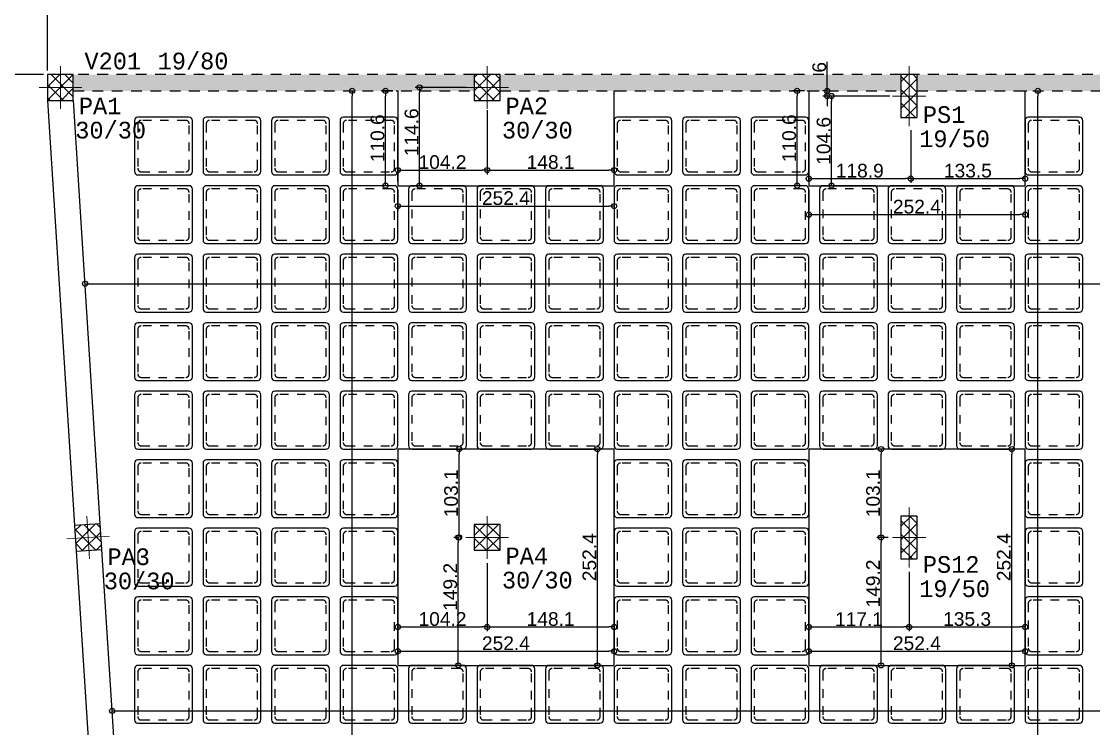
# Model space of a CAD drawing. Header units: millimetres. Extents: x -967 to 563, y -1588 to 506.
# Drawn here: x 30.44 to 42.95, y -229.56 to -221.31 of the extents above; entities that cross this region are included whole.
import ezdxf

# ---------------------------------------------------------------- set-up
doc = ezdxf.new("R2010")
doc.units = ezdxf.units.MM
doc.linetypes.add('ESTILO_TQS_0001', pattern=[1, 0.7, -0.3])
doc.linetypes.add('HIDDEN2', pattern=[0.1875, 0.125, -0.0625])
for name, color, linetype in [('1', 5, 'Continuous'), ('11', 7, 'Continuous'), ('12', 4, 'Continuous'), ('208', 13, 'Continuous'), ('251', 5, 'Continuous'), ('252', 153, 'ESTILO_TQS_0001'), ('4', 2, 'Continuous'), ('8', 7, 'Continuous'), ('9', 7, 'Continuous'), ('A_htc_alv', 7, 'Continuous'), ('COTAS', 1, 'Continuous')]:
    doc.layers.add(name, color=color, linetype=linetype)
doc.layers.add('PILAR_EIXOS', color=1, linetype='Continuous', lineweight=0)
doc.styles.add('ARIAL', font='arial.ttf')
doc.styles.add('TQS_LUCIDA_CONSOLE', font='lucon.TTF')
doc.dimstyles.new('AVILLA 100 2', dxfattribs={"dimtxt": 0.16, "dimasz": 0.06, "dimexe": 0.05, "dimexo": 0.05, "dimgap": 0.01, "dimtad": 3, "dimdec": 1, "dimlfac": 100, "dimzin": 9, "dimdsep": 46, "dimtxsty": 'ARIAL', "dimblk": 'ORIGIN', "dimcen": 1.5, "dimclrd": 10, "dimclre": 10, "dimclrt": 7, "dimadec": 0, "dimazin": 0, "dimtfac": 1, "dimtdec": 1, "dimtmove": 0, "dimatfit": 1, "dimfxl": 1, "dimarcsym": 0})
pattern_1 = [(45, (685.15059, -106.08026), (-0.078577241, 0.078577241), []), (135, (685.15059, -106.08026), (-0.078577241, -0.078577241), [])]

# ---------------------------------------------------------------- blocks, each defined once
blk = doc.blocks.new('_VAONER063700637000750007500')
at = {"layer": '251', "color": 8}
for p, q in [((-33.725, 29.725), (-33.725, -29.725)), ((29.725, 33.725), (-29.725, 33.725)), ((33.725, -29.725), (33.725, 29.725)), ((-29.725, -33.725), (29.725, -33.725))]:
    blk.add_line(p, q, dxfattribs=at)
for centre, start, end in [((-29.725, 29.725), 90, 180), ((29.725, 29.725), 0, 90), ((-29.725, -29.725), 180, 270), ((29.725, -29.725), 270, 0)]:
    blk.add_arc(centre, 4, start, end, dxfattribs=at)
at = {"layer": '252', "color": 8}
for p, q in [((-29.975, 25.975), (-29.975, -25.975)), ((25.975, 29.975), (-25.975, 29.975)), ((29.975, -25.975), (29.975, 25.975)), ((-25.975, -29.975), (25.975, -29.975))]:
    blk.add_line(p, q, dxfattribs=at)
for centre, start, end in [((-25.975, 25.975), 90, 180), ((25.975, 25.975), 0, 90), ((-25.975, -25.975), 180, 270), ((25.975, -25.975), 270, 0)]:
    blk.add_arc(centre, 4, start, end, dxfattribs=at)
blk = doc.blocks.new('NERVURADA TÉRREO 1 MODELO 2 (LO) R0')
at = {"layer": '208', "xscale": 0.01, "yscale": 0.01, "zscale": 0.01}
for p in [(704.271, -735.933), (705.07, -735.933), (705.87, -735.933), (706.669, -735.933), (709.867, -735.933), (710.667, -735.933), (711.466, -735.933), (714.664, -735.933), (704.271, -736.733), (705.07, -736.733), (705.87, -736.733), (706.669, -736.733), (707.469, -736.733), (708.268, -736.733), (709.068, -736.733), (709.867, -736.733), (710.667, -736.733), (711.466, -736.733), (712.266, -736.733), (713.065, -736.733), (713.865, -736.733), (714.664, -736.733), (704.271, -737.532), (705.07, -737.532), (705.87, -737.532), (706.669, -737.532), (707.469, -737.532), (708.268, -737.532), (709.068, -737.532), (709.867, -737.532), (710.667, -737.532), (711.466, -737.532), (712.266, -737.532), (713.065, -737.532), (713.865, -737.532), (714.664, -737.532), (704.271, -738.332), (705.07, -738.332), (705.87, -738.332), (706.669, -738.332), (707.469, -738.332), (708.268, -738.332), (709.068, -738.332), (709.867, -738.332), (710.667, -738.332), (711.466, -738.332), (712.266, -738.332), (713.065, -738.332), (713.865, -738.332), (714.664, -738.332), (704.271, -739.131), (705.07, -739.131), (705.87, -739.131), (706.669, -739.131), (707.469, -739.131), (708.268, -739.131), (709.068, -739.131), (709.867, -739.131), (710.667, -739.131), (711.466, -739.131), (712.266, -739.131), (713.065, -739.131), (713.865, -739.131), (714.664, -739.131), (704.271, -739.931), (705.07, -739.931), (705.87, -739.931), (706.669, -739.931), (709.867, -739.931), (710.667, -739.931), (711.466, -739.931), (714.664, -739.931), (704.271, -740.73), (705.07, -740.73), (705.87, -740.73), (706.669, -740.73), (709.867, -740.73), (710.667, -740.73), (711.466, -740.73), (714.664, -740.73), (704.271, -741.53), (705.07, -741.53), (705.87, -741.53), (706.669, -741.53), (709.867, -741.53), (710.667, -741.53), (711.466, -741.53), (714.664, -741.53), (704.271, -742.329), (705.07, -742.329), (705.87, -742.329), (706.669, -742.329), (707.469, -742.329), (708.268, -742.329), (709.068, -742.329), (709.867, -742.329), (710.667, -742.329), (711.466, -742.329), (712.266, -742.329), (713.065, -742.329), (713.865, -742.329), (714.664, -742.329)]:
    blk.add_blockref('_VAONER063700637000750007500', p, dxfattribs=at)
blk = doc.blocks.new('Eixos do pilar')
at = {"layer": 'PILAR_EIXOS'}
for p, q in [((0, -0.5), (0, 0.5)), ((-0.5, 0), (0.5, 0))]:
    blk.add_line(p, q, dxfattribs=at)
blk = doc.blocks.new('_Origin')
at = {"color": 0, "linetype": 'ByBlock', "lineweight": -2}
blk.add_line((0, 0), (-1, 0), dxfattribs=at)
blk.add_circle((0, 0), 0.5, dxfattribs=at)
blk = doc.blocks.new('*D52')
at = {"layer": 'COTAS', "color": 10, "linetype": 'ByBlock', "lineweight": -2, "transparency": 16777216}
for p, q in [((702.869, -135.1), (701.288, -135.1)), ((701.338, -145.09), (701.338, -135.16))]:
    blk.add_line(p, q, dxfattribs=at)
at = {"layer": 'Defpoints', "color": 0, "linetype": 'ByBlock', "transparency": 16777216}
for p in [(701.338, -135.1), (702.919, -135.1), (701.338, -145.15)]:
    blk.add_point(p, dxfattribs=at)
at = {"layer": 'COTAS', "color": 10, "linetype": 'ByBlock', "lineweight": -2, "transparency": 16777216, "xscale": 0.06, "yscale": 0.06, "zscale": 0.06}
for p, rotation in [((701.338, -135.1), 90), ((701.338, -145.15), 270)]:
    blk.add_blockref('_Origin', p, dxfattribs=dict(at, rotation=rotation))
at = {"layer": 'COTAS', "color": 7, "linetype": 'ByBlock', "transparency": 16777216, "insert": (701.246, -140.125), "char_height": 0.16, "attachment_point": 5, "rotation": 90, "style": 'ARIAL'}
blk.add_mtext('1005', dxfattribs=at)
blk = doc.blocks.new('*D54')
at = {"layer": 'COTAS', "color": 10, "linetype": 'ByBlock', "lineweight": -2, "transparency": 16777216}
for p, q in [((702.919, -135.05), (702.919, -131.593)), ((729.974, -131.643), (702.979, -131.643))]:
    blk.add_line(p, q, dxfattribs=at)
at = {"layer": 'Defpoints', "color": 0, "linetype": 'ByBlock', "transparency": 16777216}
for p in [(702.919, -131.643), (730.034, -131.643), (702.919, -135.1)]:
    blk.add_point(p, dxfattribs=at)
at = {"layer": 'COTAS', "color": 10, "linetype": 'ByBlock', "lineweight": -2, "transparency": 16777216, "xscale": 0.06, "yscale": 0.06, "zscale": 0.06, "rotation": 180}
blk.add_blockref('_Origin', (702.919, -131.643), dxfattribs=at)
at = {"layer": 'COTAS', "color": 10, "linetype": 'ByBlock', "lineweight": -2, "transparency": 16777216, "xscale": 0.06, "yscale": 0.06, "zscale": 0.06}
blk.add_blockref('_Origin', (730.034, -131.643), dxfattribs=at)
at = {"layer": 'COTAS', "color": 7, "linetype": 'ByBlock', "transparency": 16777216, "insert": (716.477, -131.552), "char_height": 0.16, "attachment_point": 5, "style": 'ARIAL'}
blk.add_mtext('2712', dxfattribs=at)
blk = doc.blocks.new('*D777')
at = {"layer": 'COTAS', "color": 10, "linetype": 'ByBlock', "lineweight": -2, "transparency": 16777216}
blk.add_line((812.908, -574.544), (881.914, -574.544), dxfattribs=at)
at = {"layer": 'Defpoints', "color": 0, "linetype": 'ByBlock', "transparency": 16777216}
for p in [(812.848, -574.544), (881.974, -574.544), (881.974, -574.544)]:
    blk.add_point(p, dxfattribs=at)
at = {"layer": 'COTAS', "color": 10, "linetype": 'ByBlock', "lineweight": -2, "transparency": 16777216, "xscale": 0.06, "yscale": 0.06, "zscale": 0.06, "rotation": 180}
blk.add_blockref('_Origin', (812.848, -574.544), dxfattribs=at)
at = {"layer": 'COTAS', "color": 10, "linetype": 'ByBlock', "lineweight": -2, "transparency": 16777216, "xscale": 0.06, "yscale": 0.06, "zscale": 0.06}
blk.add_blockref('_Origin', (881.974, -574.544), dxfattribs=at)
at = {"layer": 'COTAS', "color": 7, "linetype": 'ByBlock', "transparency": 16777216, "insert": (847.411, -574.452), "char_height": 0.16, "attachment_point": 5, "style": 'ARIAL'}
blk.add_mtext('6912.7', dxfattribs=at)
blk = doc.blocks.new('*D778')
at = {"layer": 'COTAS', "color": 10, "linetype": 'ByBlock', "lineweight": -2, "transparency": 16777216}
blk.add_line((812.591, -569.561), (848.614, -569.561), dxfattribs=at)
at = {"layer": 'Defpoints', "color": 0, "linetype": 'ByBlock', "transparency": 16777216}
for p in [(812.531, -569.561), (848.674, -569.561), (848.674, -569.561)]:
    blk.add_point(p, dxfattribs=at)
at = {"layer": 'COTAS', "color": 10, "linetype": 'ByBlock', "lineweight": -2, "transparency": 16777216, "xscale": 0.06, "yscale": 0.06, "zscale": 0.06, "rotation": 180}
blk.add_blockref('_Origin', (812.531, -569.561), dxfattribs=at)
at = {"layer": 'COTAS', "color": 10, "linetype": 'ByBlock', "lineweight": -2, "transparency": 16777216, "xscale": 0.06, "yscale": 0.06, "zscale": 0.06}
blk.add_blockref('_Origin', (848.674, -569.561), dxfattribs=at)
at = {"layer": 'COTAS', "color": 7, "linetype": 'ByBlock', "transparency": 16777216, "insert": (830.603, -569.47), "char_height": 0.16, "attachment_point": 5, "style": 'ARIAL'}
blk.add_mtext('3614.3', dxfattribs=at)
blk = doc.blocks.new('*D783')
at = {"layer": 'COTAS', "color": 10, "linetype": 'ByBlock', "lineweight": -2, "transparency": 16777216}
blk.add_line((823.652, -608.57), (823.652, -567.37), dxfattribs=at)
at = {"layer": 'Defpoints', "color": 0, "linetype": 'ByBlock', "transparency": 16777216}
for p in [(823.652, -567.31), (823.652, -567.31), (823.652, -608.63)]:
    blk.add_point(p, dxfattribs=at)
at = {"layer": 'COTAS', "color": 10, "linetype": 'ByBlock', "lineweight": -2, "transparency": 16777216, "xscale": 0.06, "yscale": 0.06, "zscale": 0.06}
for p, rotation in [((823.652, -567.31), 90), ((823.652, -608.63), 270)]:
    blk.add_blockref('_Origin', p, dxfattribs=dict(at, rotation=rotation))
at = {"layer": 'COTAS', "color": 7, "linetype": 'ByBlock', "transparency": 16777216, "insert": (823.56, -587.97), "char_height": 0.16, "attachment_point": 5, "rotation": 90, "style": 'ARIAL'}
blk.add_mtext('4132', dxfattribs=at)
blk = doc.blocks.new('*D802')
at = {"layer": 'COTAS', "color": 10, "linetype": 'ByBlock', "lineweight": -2, "transparency": 16777216}
for p, q in [((822.168, -567.77), (822.168, -568.384)), ((820.979, -568.366), (820.979, -568.284)), ((821.039, -568.334), (822.108, -568.334))]:
    blk.add_line(p, q, dxfattribs=at)
at = {"layer": 'Defpoints', "color": 0, "linetype": 'ByBlock', "transparency": 16777216}
for p in [(822.168, -567.72), (822.168, -568.334), (820.979, -568.416)]:
    blk.add_point(p, dxfattribs=at)
at = {"layer": 'COTAS', "color": 10, "linetype": 'ByBlock', "lineweight": -2, "transparency": 16777216, "xscale": 0.06, "yscale": 0.06, "zscale": 0.06, "rotation": 180}
blk.add_blockref('_Origin', (820.979, -568.334), dxfattribs=at)
at = {"layer": 'COTAS', "color": 10, "linetype": 'ByBlock', "lineweight": -2, "transparency": 16777216, "xscale": 0.06, "yscale": 0.06, "zscale": 0.06}
blk.add_blockref('_Origin', (822.168, -568.334), dxfattribs=at)
at = {"layer": 'COTAS', "color": 7, "linetype": 'ByBlock', "transparency": 16777216, "insert": (821.573, -568.242), "char_height": 0.16, "attachment_point": 5, "style": 'ARIAL'}
blk.add_mtext('118.9', dxfattribs=at)
blk = doc.blocks.new('*D803')
at = {"layer": 'COTAS', "color": 10, "linetype": 'ByBlock', "lineweight": -2, "transparency": 16777216}
for p, q in [((822.168, -567.77), (822.168, -568.384)), ((822.228, -568.334), (823.442, -568.334))]:
    blk.add_line(p, q, dxfattribs=at)
at = {"layer": 'Defpoints', "color": 0, "linetype": 'ByBlock', "transparency": 16777216}
for p in [(822.168, -567.72), (823.502, -568.334), (823.502, -568.334)]:
    blk.add_point(p, dxfattribs=at)
at = {"layer": 'COTAS', "color": 10, "linetype": 'ByBlock', "lineweight": -2, "transparency": 16777216, "xscale": 0.06, "yscale": 0.06, "zscale": 0.06, "rotation": 180}
blk.add_blockref('_Origin', (822.168, -568.334), dxfattribs=at)
at = {"layer": 'COTAS', "color": 10, "linetype": 'ByBlock', "lineweight": -2, "transparency": 16777216, "xscale": 0.06, "yscale": 0.06, "zscale": 0.06}
blk.add_blockref('_Origin', (823.502, -568.334), dxfattribs=at)
at = {"layer": 'COTAS', "color": 7, "linetype": 'ByBlock', "transparency": 16777216, "insert": (822.835, -568.242), "char_height": 0.16, "attachment_point": 5, "style": 'ARIAL'}
blk.add_mtext('133.5', dxfattribs=at)
blk = doc.blocks.new('*D804')
at = {"layer": 'COTAS', "color": 10, "linetype": 'ByBlock', "lineweight": -2, "transparency": 16777216}
for p, q in [((820.979, -568.466), (820.979, -568.804)), ((823.502, -568.466), (823.502, -568.804)), ((821.039, -568.754), (823.442, -568.754))]:
    blk.add_line(p, q, dxfattribs=at)
at = {"layer": 'Defpoints', "color": 0, "linetype": 'ByBlock', "transparency": 16777216}
for p in [(820.979, -568.416), (823.502, -568.416), (823.502, -568.754)]:
    blk.add_point(p, dxfattribs=at)
at = {"layer": 'COTAS', "color": 10, "linetype": 'ByBlock', "lineweight": -2, "transparency": 16777216, "xscale": 0.06, "yscale": 0.06, "zscale": 0.06, "rotation": 180}
blk.add_blockref('_Origin', (820.979, -568.754), dxfattribs=at)
at = {"layer": 'COTAS', "color": 10, "linetype": 'ByBlock', "lineweight": -2, "transparency": 16777216, "xscale": 0.06, "yscale": 0.06, "zscale": 0.06}
blk.add_blockref('_Origin', (823.502, -568.754), dxfattribs=at)
at = {"layer": 'COTAS', "color": 7, "linetype": 'ByBlock', "transparency": 16777216, "insert": (822.24, -568.662), "char_height": 0.16, "attachment_point": 5, "style": 'ARIAL'}
blk.add_mtext('252.4', dxfattribs=at)
blk = doc.blocks.new('*D805')
at = {"layer": 'COTAS', "color": 10, "linetype": 'ByBlock', "lineweight": -2, "transparency": 16777216}
for p, q in [((821.923, -567.37), (821.193, -567.37)), ((821.243, -568.356), (821.243, -567.43)), ((821.029, -568.416), (821.293, -568.416))]:
    blk.add_line(p, q, dxfattribs=at)
at = {"layer": 'Defpoints', "color": 0, "linetype": 'ByBlock', "transparency": 16777216}
for p in [(821.243, -567.37), (821.973, -567.37), (820.979, -568.416)]:
    blk.add_point(p, dxfattribs=at)
at = {"layer": 'COTAS', "color": 10, "linetype": 'ByBlock', "lineweight": -2, "transparency": 16777216, "xscale": 0.06, "yscale": 0.06, "zscale": 0.06}
for p, rotation in [((821.243, -567.37), 90), ((821.243, -568.416), 270)]:
    blk.add_blockref('_Origin', p, dxfattribs=dict(at, rotation=rotation))
at = {"layer": 'COTAS', "color": 7, "linetype": 'ByBlock', "transparency": 16777216, "insert": (821.151, -567.893), "char_height": 0.16, "attachment_point": 5, "rotation": 90, "style": 'ARIAL'}
blk.add_mtext('104.6', dxfattribs=at)
blk = doc.blocks.new('*D806')
at = {"layer": 'COTAS', "color": 10, "linetype": 'ByBlock', "lineweight": -2, "transparency": 16777216}
for p, q in [((821.193, -567.25), (821.193, -566.972)), ((821.193, -567.31), (821.143, -567.31)), ((821.193, -567.37), (821.193, -567.31)), ((821.923, -567.37), (821.143, -567.37)), ((821.193, -567.43), (821.193, -567.49))]:
    blk.add_line(p, q, dxfattribs=at)
at = {"layer": 'Defpoints', "color": 0, "linetype": 'ByBlock', "transparency": 16777216}
for p in [(821.193, -567.31), (821.243, -567.31), (821.973, -567.37)]:
    blk.add_point(p, dxfattribs=at)
at = {"layer": 'COTAS', "color": 10, "linetype": 'ByBlock', "lineweight": -2, "transparency": 16777216, "xscale": 0.06, "yscale": 0.06, "zscale": 0.06}
for p, rotation in [((821.193, -567.31), 270), ((821.193, -567.37), 90)]:
    blk.add_blockref('_Origin', p, dxfattribs=dict(at, rotation=rotation))
at = {"layer": 'COTAS', "color": 7, "linetype": 'ByBlock', "transparency": 16777216, "insert": (821.101, -567.035), "char_height": 0.16, "attachment_point": 5, "rotation": 90, "style": 'ARIAL'}
blk.add_mtext('6', dxfattribs=at)
blk = doc.blocks.new('*D807')
at = {"layer": 'COTAS', "color": 10, "linetype": 'ByBlock', "lineweight": -2, "transparency": 16777216}
for p, q in [((820.929, -567.31), (820.791, -567.31)), ((820.841, -568.356), (820.841, -567.37)), ((820.929, -568.416), (820.791, -568.416))]:
    blk.add_line(p, q, dxfattribs=at)
at = {"layer": 'Defpoints', "color": 0, "linetype": 'ByBlock', "transparency": 16777216}
for p in [(820.841, -567.31), (820.979, -567.31), (820.979, -568.416)]:
    blk.add_point(p, dxfattribs=at)
at = {"layer": 'COTAS', "color": 10, "linetype": 'ByBlock', "lineweight": -2, "transparency": 16777216, "xscale": 0.06, "yscale": 0.06, "zscale": 0.06}
for p, rotation in [((820.841, -567.31), 90), ((820.841, -568.416), 270)]:
    blk.add_blockref('_Origin', p, dxfattribs=dict(at, rotation=rotation))
at = {"layer": 'COTAS', "color": 7, "linetype": 'ByBlock', "transparency": 16777216, "insert": (820.75, -567.863), "char_height": 0.16, "attachment_point": 5, "rotation": 90, "style": 'ARIAL'}
blk.add_mtext('110.6', dxfattribs=at)
blk = doc.blocks.new('*D808')
at = {"layer": 'COTAS', "color": 10, "linetype": 'ByBlock', "lineweight": -2, "transparency": 16777216}
for p, q in [((817.224, -567.533), (817.224, -568.284)), ((816.182, -568.366), (816.182, -568.184)), ((816.242, -568.234), (817.164, -568.234))]:
    blk.add_line(p, q, dxfattribs=at)
at = {"layer": 'Defpoints', "color": 0, "linetype": 'ByBlock', "transparency": 16777216}
for p in [(817.224, -567.483), (817.224, -568.234), (816.182, -568.416)]:
    blk.add_point(p, dxfattribs=at)
at = {"layer": 'COTAS', "color": 10, "linetype": 'ByBlock', "lineweight": -2, "transparency": 16777216, "xscale": 0.06, "yscale": 0.06, "zscale": 0.06, "rotation": 180}
blk.add_blockref('_Origin', (816.182, -568.234), dxfattribs=at)
at = {"layer": 'COTAS', "color": 10, "linetype": 'ByBlock', "lineweight": -2, "transparency": 16777216, "xscale": 0.06, "yscale": 0.06, "zscale": 0.06}
blk.add_blockref('_Origin', (817.224, -568.234), dxfattribs=at)
at = {"layer": 'COTAS', "color": 7, "linetype": 'ByBlock', "transparency": 16777216, "insert": (816.703, -568.142), "char_height": 0.16, "attachment_point": 5, "style": 'ARIAL'}
blk.add_mtext('104.2', dxfattribs=at)
blk = doc.blocks.new('*D809')
at = {"layer": 'COTAS', "color": 10, "linetype": 'ByBlock', "lineweight": -2, "transparency": 16777216}
for p, q in [((817.224, -567.533), (817.224, -568.284)), ((817.284, -568.234), (818.645, -568.234))]:
    blk.add_line(p, q, dxfattribs=at)
at = {"layer": 'Defpoints', "color": 0, "linetype": 'ByBlock', "transparency": 16777216}
for p in [(817.224, -567.483), (818.705, -568.234), (818.705, -568.234)]:
    blk.add_point(p, dxfattribs=at)
at = {"layer": 'COTAS', "color": 10, "linetype": 'ByBlock', "lineweight": -2, "transparency": 16777216, "xscale": 0.06, "yscale": 0.06, "zscale": 0.06, "rotation": 180}
blk.add_blockref('_Origin', (817.224, -568.234), dxfattribs=at)
at = {"layer": 'COTAS', "color": 10, "linetype": 'ByBlock', "lineweight": -2, "transparency": 16777216, "xscale": 0.06, "yscale": 0.06, "zscale": 0.06}
blk.add_blockref('_Origin', (818.705, -568.234), dxfattribs=at)
at = {"layer": 'COTAS', "color": 7, "linetype": 'ByBlock', "transparency": 16777216, "insert": (817.965, -568.142), "char_height": 0.16, "attachment_point": 5, "style": 'ARIAL'}
blk.add_mtext('148.1', dxfattribs=at)
blk = doc.blocks.new('*D810')
at = {"layer": 'COTAS', "color": 10, "linetype": 'ByBlock', "lineweight": -2, "transparency": 16777216}
for p, q in [((816.182, -568.466), (816.182, -568.704)), ((818.705, -568.466), (818.705, -568.704)), ((816.242, -568.654), (818.645, -568.654))]:
    blk.add_line(p, q, dxfattribs=at)
at = {"layer": 'Defpoints', "color": 0, "linetype": 'ByBlock', "transparency": 16777216}
for p in [(816.182, -568.416), (818.705, -568.416), (818.705, -568.654)]:
    blk.add_point(p, dxfattribs=at)
at = {"layer": 'COTAS', "color": 10, "linetype": 'ByBlock', "lineweight": -2, "transparency": 16777216, "xscale": 0.06, "yscale": 0.06, "zscale": 0.06, "rotation": 180}
blk.add_blockref('_Origin', (816.182, -568.654), dxfattribs=at)
at = {"layer": 'COTAS', "color": 10, "linetype": 'ByBlock', "lineweight": -2, "transparency": 16777216, "xscale": 0.06, "yscale": 0.06, "zscale": 0.06}
blk.add_blockref('_Origin', (818.705, -568.654), dxfattribs=at)
at = {"layer": 'COTAS', "color": 7, "linetype": 'ByBlock', "transparency": 16777216, "insert": (817.443, -568.562), "char_height": 0.16, "attachment_point": 5, "style": 'ARIAL'}
blk.add_mtext('252.4', dxfattribs=at)
blk = doc.blocks.new('*D811')
at = {"layer": 'COTAS', "color": 10, "linetype": 'ByBlock', "lineweight": -2, "transparency": 16777216}
for p, q in [((816.979, -567.27), (816.383, -567.27)), ((816.433, -568.356), (816.433, -567.33)), ((816.232, -568.416), (816.483, -568.416))]:
    blk.add_line(p, q, dxfattribs=at)
at = {"layer": 'Defpoints', "color": 0, "linetype": 'ByBlock', "transparency": 16777216}
for p in [(816.433, -567.27), (817.029, -567.27), (816.182, -568.416)]:
    blk.add_point(p, dxfattribs=at)
at = {"layer": 'COTAS', "color": 10, "linetype": 'ByBlock', "lineweight": -2, "transparency": 16777216, "xscale": 0.06, "yscale": 0.06, "zscale": 0.06}
for p, rotation in [((816.433, -567.27), 90), ((816.433, -568.416), 270)]:
    blk.add_blockref('_Origin', p, dxfattribs=dict(at, rotation=rotation))
at = {"layer": 'COTAS', "color": 7, "linetype": 'ByBlock', "transparency": 16777216, "insert": (816.342, -567.793), "char_height": 0.16, "attachment_point": 5, "rotation": 90, "style": 'ARIAL'}
blk.add_mtext('114.6', dxfattribs=at)
blk = doc.blocks.new('*D812')
at = {"layer": 'COTAS', "color": 10, "linetype": 'ByBlock', "lineweight": -2, "transparency": 16777216}
for p, q in [((816.122, -567.31), (815.987, -567.31)), ((816.037, -568.356), (816.037, -567.37)), ((816.132, -568.416), (815.987, -568.416))]:
    blk.add_line(p, q, dxfattribs=at)
at = {"layer": 'Defpoints', "color": 0, "linetype": 'ByBlock', "transparency": 16777216}
for p in [(816.037, -567.31), (816.172, -567.31), (816.182, -568.416)]:
    blk.add_point(p, dxfattribs=at)
at = {"layer": 'COTAS', "color": 10, "linetype": 'ByBlock', "lineweight": -2, "transparency": 16777216, "xscale": 0.06, "yscale": 0.06, "zscale": 0.06}
for p, rotation in [((816.037, -567.31), 90), ((816.037, -568.416), 270)]:
    blk.add_blockref('_Origin', p, dxfattribs=dict(at, rotation=rotation))
at = {"layer": 'COTAS', "color": 7, "linetype": 'ByBlock', "transparency": 16777216, "insert": (815.945, -567.863), "char_height": 0.16, "attachment_point": 5, "rotation": 90, "style": 'ARIAL'}
blk.add_mtext('110.6', dxfattribs=at)
blk = doc.blocks.new('*D813')
at = {"layer": 'COTAS', "color": 10, "linetype": 'ByBlock', "lineweight": -2, "transparency": 16777216}
for p, q in [((822.149, -572.92), (822.149, -573.615)), ((821.039, -573.565), (822.089, -573.565))]:
    blk.add_line(p, q, dxfattribs=at)
at = {"layer": 'Defpoints', "color": 0, "linetype": 'ByBlock', "transparency": 16777216}
for p in [(822.149, -572.87), (820.979, -573.565), (822.149, -573.565)]:
    blk.add_point(p, dxfattribs=at)
at = {"layer": 'COTAS', "color": 10, "linetype": 'ByBlock', "lineweight": -2, "transparency": 16777216, "xscale": 0.06, "yscale": 0.06, "zscale": 0.06, "rotation": 180}
blk.add_blockref('_Origin', (820.979, -573.565), dxfattribs=at)
at = {"layer": 'COTAS', "color": 10, "linetype": 'ByBlock', "lineweight": -2, "transparency": 16777216, "xscale": 0.06, "yscale": 0.06, "zscale": 0.06}
blk.add_blockref('_Origin', (822.149, -573.565), dxfattribs=at)
at = {"layer": 'COTAS', "color": 7, "linetype": 'ByBlock', "transparency": 16777216, "insert": (821.564, -573.474), "char_height": 0.16, "attachment_point": 5, "style": 'ARIAL'}
blk.add_mtext('117.1', dxfattribs=at)
blk = doc.blocks.new('*D814')
at = {"layer": 'COTAS', "color": 10, "linetype": 'ByBlock', "lineweight": -2, "transparency": 16777216}
for p, q in [((822.149, -572.92), (822.149, -573.615)), ((822.209, -573.565), (823.442, -573.565))]:
    blk.add_line(p, q, dxfattribs=at)
at = {"layer": 'Defpoints', "color": 0, "linetype": 'ByBlock', "transparency": 16777216}
for p in [(822.149, -572.87), (823.502, -573.565), (823.502, -573.565)]:
    blk.add_point(p, dxfattribs=at)
at = {"layer": 'COTAS', "color": 10, "linetype": 'ByBlock', "lineweight": -2, "transparency": 16777216, "xscale": 0.06, "yscale": 0.06, "zscale": 0.06, "rotation": 180}
blk.add_blockref('_Origin', (822.149, -573.565), dxfattribs=at)
at = {"layer": 'COTAS', "color": 10, "linetype": 'ByBlock', "lineweight": -2, "transparency": 16777216, "xscale": 0.06, "yscale": 0.06, "zscale": 0.06}
blk.add_blockref('_Origin', (823.502, -573.565), dxfattribs=at)
at = {"layer": 'COTAS', "color": 7, "linetype": 'ByBlock', "transparency": 16777216, "insert": (822.826, -573.473), "char_height": 0.16, "attachment_point": 5, "style": 'ARIAL'}
blk.add_mtext('135.3', dxfattribs=at)
blk = doc.blocks.new('*D815')
at = {"layer": 'COTAS', "color": 10, "linetype": 'ByBlock', "lineweight": -2, "transparency": 16777216}
blk.add_line((821.039, -573.848), (823.442, -573.848), dxfattribs=at)
at = {"layer": 'Defpoints', "color": 0, "linetype": 'ByBlock', "transparency": 16777216}
for p in [(820.979, -573.848), (823.502, -573.848), (823.502, -573.848)]:
    blk.add_point(p, dxfattribs=at)
at = {"layer": 'COTAS', "color": 10, "linetype": 'ByBlock', "lineweight": -2, "transparency": 16777216, "xscale": 0.06, "yscale": 0.06, "zscale": 0.06, "rotation": 180}
blk.add_blockref('_Origin', (820.979, -573.848), dxfattribs=at)
at = {"layer": 'COTAS', "color": 10, "linetype": 'ByBlock', "lineweight": -2, "transparency": 16777216, "xscale": 0.06, "yscale": 0.06, "zscale": 0.06}
blk.add_blockref('_Origin', (823.502, -573.848), dxfattribs=at)
at = {"layer": 'COTAS', "color": 7, "linetype": 'ByBlock', "transparency": 16777216, "insert": (822.24, -573.756), "char_height": 0.16, "attachment_point": 5, "style": 'ARIAL'}
blk.add_mtext('252.4', dxfattribs=at)
blk = doc.blocks.new('*D816')
at = {"layer": 'COTAS', "color": 10, "linetype": 'ByBlock', "lineweight": -2, "transparency": 16777216}
for p, q in [((821.904, -572.52), (821.771, -572.52)), ((821.821, -573.953), (821.821, -572.58))]:
    blk.add_line(p, q, dxfattribs=at)
at = {"layer": 'Defpoints', "color": 0, "linetype": 'ByBlock', "transparency": 16777216}
for p in [(821.821, -572.52), (821.954, -572.52), (821.821, -574.013)]:
    blk.add_point(p, dxfattribs=at)
at = {"layer": 'COTAS', "color": 10, "linetype": 'ByBlock', "lineweight": -2, "transparency": 16777216, "xscale": 0.06, "yscale": 0.06, "zscale": 0.06}
for p, rotation in [((821.821, -572.52), 90), ((821.821, -574.013), 270)]:
    blk.add_blockref('_Origin', p, dxfattribs=dict(at, rotation=rotation))
at = {"layer": 'COTAS', "color": 7, "linetype": 'ByBlock', "transparency": 16777216, "insert": (821.729, -573.058), "char_height": 0.16, "attachment_point": 5, "rotation": 90, "style": 'ARIAL'}
blk.add_mtext('149.2', dxfattribs=at)
blk = doc.blocks.new('*D817')
at = {"layer": 'COTAS', "color": 10, "linetype": 'ByBlock', "lineweight": -2, "transparency": 16777216}
for p, q in [((821.821, -572.46), (821.821, -571.549)), ((821.904, -572.52), (821.771, -572.52))]:
    blk.add_line(p, q, dxfattribs=at)
at = {"layer": 'Defpoints', "color": 0, "linetype": 'ByBlock', "transparency": 16777216}
for p in [(821.821, -571.489), (821.821, -571.489), (821.954, -572.52)]:
    blk.add_point(p, dxfattribs=at)
at = {"layer": 'COTAS', "color": 10, "linetype": 'ByBlock', "lineweight": -2, "transparency": 16777216, "xscale": 0.06, "yscale": 0.06, "zscale": 0.06}
for p, rotation in [((821.821, -571.489), 90), ((821.821, -572.52), 270)]:
    blk.add_blockref('_Origin', p, dxfattribs=dict(at, rotation=rotation))
at = {"layer": 'COTAS', "color": 7, "linetype": 'ByBlock', "transparency": 16777216, "insert": (821.729, -572.005), "char_height": 0.16, "attachment_point": 5, "rotation": 90, "style": 'ARIAL'}
blk.add_mtext('103.1', dxfattribs=at)
blk = doc.blocks.new('*D818')
at = {"layer": 'COTAS', "color": 10, "linetype": 'ByBlock', "lineweight": -2, "transparency": 16777216}
blk.add_line((823.347, -573.953), (823.347, -571.549), dxfattribs=at)
at = {"layer": 'Defpoints', "color": 0, "linetype": 'ByBlock', "transparency": 16777216}
for p in [(823.347, -571.489), (823.347, -571.489), (823.347, -574.013)]:
    blk.add_point(p, dxfattribs=at)
at = {"layer": 'COTAS', "color": 10, "linetype": 'ByBlock', "lineweight": -2, "transparency": 16777216, "xscale": 0.06, "yscale": 0.06, "zscale": 0.06}
for p, rotation in [((823.347, -571.489), 90), ((823.347, -574.013), 270)]:
    blk.add_blockref('_Origin', p, dxfattribs=dict(at, rotation=rotation))
at = {"layer": 'COTAS', "color": 7, "linetype": 'ByBlock', "transparency": 16777216, "insert": (823.255, -572.751), "char_height": 0.16, "attachment_point": 5, "rotation": 90, "style": 'ARIAL'}
blk.add_mtext('252.4', dxfattribs=at)
blk = doc.blocks.new('*D819')
at = {"layer": 'COTAS', "color": 10, "linetype": 'ByBlock', "lineweight": -2, "transparency": 16777216}
for p, q in [((817.224, -572.92), (817.224, -573.615)), ((816.242, -573.565), (817.164, -573.565))]:
    blk.add_line(p, q, dxfattribs=at)
at = {"layer": 'Defpoints', "color": 0, "linetype": 'ByBlock', "transparency": 16777216}
for p in [(817.224, -572.87), (816.182, -573.565), (817.224, -573.565)]:
    blk.add_point(p, dxfattribs=at)
at = {"layer": 'COTAS', "color": 10, "linetype": 'ByBlock', "lineweight": -2, "transparency": 16777216, "xscale": 0.06, "yscale": 0.06, "zscale": 0.06, "rotation": 180}
blk.add_blockref('_Origin', (816.182, -573.565), dxfattribs=at)
at = {"layer": 'COTAS', "color": 10, "linetype": 'ByBlock', "lineweight": -2, "transparency": 16777216, "xscale": 0.06, "yscale": 0.06, "zscale": 0.06}
blk.add_blockref('_Origin', (817.224, -573.565), dxfattribs=at)
at = {"layer": 'COTAS', "color": 7, "linetype": 'ByBlock', "transparency": 16777216, "insert": (816.703, -573.473), "char_height": 0.16, "attachment_point": 5, "style": 'ARIAL'}
blk.add_mtext('104.2', dxfattribs=at)
blk = doc.blocks.new('*D820')
at = {"layer": 'COTAS', "color": 10, "linetype": 'ByBlock', "lineweight": -2, "transparency": 16777216}
for p, q in [((817.224, -572.82), (817.224, -573.615)), ((817.284, -573.565), (818.645, -573.565))]:
    blk.add_line(p, q, dxfattribs=at)
at = {"layer": 'Defpoints', "color": 0, "linetype": 'ByBlock', "transparency": 16777216}
for p in [(817.224, -572.77), (818.705, -573.565), (818.705, -573.565)]:
    blk.add_point(p, dxfattribs=at)
at = {"layer": 'COTAS', "color": 10, "linetype": 'ByBlock', "lineweight": -2, "transparency": 16777216, "xscale": 0.06, "yscale": 0.06, "zscale": 0.06, "rotation": 180}
blk.add_blockref('_Origin', (817.224, -573.565), dxfattribs=at)
at = {"layer": 'COTAS', "color": 10, "linetype": 'ByBlock', "lineweight": -2, "transparency": 16777216, "xscale": 0.06, "yscale": 0.06, "zscale": 0.06}
blk.add_blockref('_Origin', (818.705, -573.565), dxfattribs=at)
at = {"layer": 'COTAS', "color": 7, "linetype": 'ByBlock', "transparency": 16777216, "insert": (817.965, -573.473), "char_height": 0.16, "attachment_point": 5, "style": 'ARIAL'}
blk.add_mtext('148.1', dxfattribs=at)
blk = doc.blocks.new('*D821')
at = {"layer": 'COTAS', "color": 10, "linetype": 'ByBlock', "lineweight": -2, "transparency": 16777216}
blk.add_line((816.242, -573.848), (818.645, -573.848), dxfattribs=at)
at = {"layer": 'Defpoints', "color": 0, "linetype": 'ByBlock', "transparency": 16777216}
for p in [(816.182, -573.848), (818.705, -573.848), (818.705, -573.848)]:
    blk.add_point(p, dxfattribs=at)
at = {"layer": 'COTAS', "color": 10, "linetype": 'ByBlock', "lineweight": -2, "transparency": 16777216, "xscale": 0.06, "yscale": 0.06, "zscale": 0.06, "rotation": 180}
blk.add_blockref('_Origin', (816.182, -573.848), dxfattribs=at)
at = {"layer": 'COTAS', "color": 10, "linetype": 'ByBlock', "lineweight": -2, "transparency": 16777216, "xscale": 0.06, "yscale": 0.06, "zscale": 0.06}
blk.add_blockref('_Origin', (818.705, -573.848), dxfattribs=at)
at = {"layer": 'COTAS', "color": 7, "linetype": 'ByBlock', "transparency": 16777216, "insert": (817.443, -573.756), "char_height": 0.16, "attachment_point": 5, "style": 'ARIAL'}
blk.add_mtext('252.4', dxfattribs=at)
blk = doc.blocks.new('*D822')
at = {"layer": 'COTAS', "color": 10, "linetype": 'ByBlock', "lineweight": -2, "transparency": 16777216}
for p, q in [((816.89, -572.52), (816.836, -572.52)), ((816.886, -573.953), (816.886, -572.58)), ((816.846, -574.013), (816.836, -574.013))]:
    blk.add_line(p, q, dxfattribs=at)
at = {"layer": 'Defpoints', "color": 0, "linetype": 'ByBlock', "transparency": 16777216}
for p in [(816.886, -572.52), (816.94, -572.52), (816.896, -574.013)]:
    blk.add_point(p, dxfattribs=at)
at = {"layer": 'COTAS', "color": 10, "linetype": 'ByBlock', "lineweight": -2, "transparency": 16777216, "xscale": 0.06, "yscale": 0.06, "zscale": 0.06}
for p, rotation in [((816.886, -572.52), 90), ((816.886, -574.013), 270)]:
    blk.add_blockref('_Origin', p, dxfattribs=dict(at, rotation=rotation))
at = {"layer": 'COTAS', "color": 7, "linetype": 'ByBlock', "transparency": 16777216, "insert": (816.794, -573.097), "char_height": 0.16, "attachment_point": 5, "rotation": 90, "style": 'ARIAL'}
blk.add_mtext('149.2', dxfattribs=at)
blk = doc.blocks.new('*D823')
at = {"layer": 'COTAS', "color": 10, "linetype": 'ByBlock', "lineweight": -2, "transparency": 16777216}
for p, q in [((816.896, -572.46), (816.896, -571.549)), ((816.89, -572.52), (816.846, -572.52))]:
    blk.add_line(p, q, dxfattribs=at)
at = {"layer": 'Defpoints', "color": 0, "linetype": 'ByBlock', "transparency": 16777216}
for p in [(816.896, -571.489), (816.896, -571.489), (816.94, -572.52)]:
    blk.add_point(p, dxfattribs=at)
at = {"layer": 'COTAS', "color": 10, "linetype": 'ByBlock', "lineweight": -2, "transparency": 16777216, "xscale": 0.06, "yscale": 0.06, "zscale": 0.06}
for p, rotation in [((816.896, -571.489), 90), ((816.896, -572.52), 270)]:
    blk.add_blockref('_Origin', p, dxfattribs=dict(at, rotation=rotation))
at = {"layer": 'COTAS', "color": 7, "linetype": 'ByBlock', "transparency": 16777216, "insert": (816.804, -572.005), "char_height": 0.16, "attachment_point": 5, "rotation": 90, "style": 'ARIAL'}
blk.add_mtext('103.1', dxfattribs=at)
blk = doc.blocks.new('*D824')
at = {"layer": 'COTAS', "color": 10, "linetype": 'ByBlock', "lineweight": -2, "transparency": 16777216}
blk.add_line((818.51, -573.953), (818.51, -571.549), dxfattribs=at)
at = {"layer": 'Defpoints', "color": 0, "linetype": 'ByBlock', "transparency": 16777216}
for p in [(818.51, -571.489), (818.51, -571.489), (818.51, -574.013)]:
    blk.add_point(p, dxfattribs=at)
at = {"layer": 'COTAS', "color": 10, "linetype": 'ByBlock', "lineweight": -2, "transparency": 16777216, "xscale": 0.06, "yscale": 0.06, "zscale": 0.06}
for p, rotation in [((818.51, -571.489), 90), ((818.51, -574.013), 270)]:
    blk.add_blockref('_Origin', p, dxfattribs=dict(at, rotation=rotation))
at = {"layer": 'COTAS', "color": 7, "linetype": 'ByBlock', "transparency": 16777216, "insert": (818.418, -572.751), "char_height": 0.16, "attachment_point": 5, "rotation": 90, "style": 'ARIAL'}
blk.add_mtext('252.4', dxfattribs=at)
blk = doc.blocks.new('*D638')
at = {"layer": 'COTAS', "color": 10, "linetype": 'ByBlock', "lineweight": -2, "transparency": 16777216}
blk.add_line((815.648, -586.814), (815.648, -567.37), dxfattribs=at)
at = {"layer": 'Defpoints', "color": 0, "linetype": 'ByBlock', "transparency": 16777216}
for p in [(815.648, -567.31), (815.648, -567.31), (815.648, -586.874)]:
    blk.add_point(p, dxfattribs=at)
at = {"layer": 'COTAS', "color": 10, "linetype": 'ByBlock', "lineweight": -2, "transparency": 16777216, "xscale": 0.06, "yscale": 0.06, "zscale": 0.06}
for p, rotation in [((815.648, -567.31), 90), ((815.648, -586.874), 270)]:
    blk.add_blockref('_Origin', p, dxfattribs=dict(at, rotation=rotation))
at = {"layer": 'COTAS', "color": 7, "linetype": 'ByBlock', "transparency": 16777216, "insert": (815.556, -577.092), "char_height": 0.16, "attachment_point": 5, "rotation": 90, "style": 'ARIAL'}
blk.add_mtext('1956.4', dxfattribs=at)
blk = doc.blocks.new('EIXOS DE OBRA TERREO1')
at = {"layer": 'COTAS', "linetype": 'ByBlock'}
dim = blk.add_linear_dim(base=(702.919, -131.6426), p1=(730.0342, -131.6426), p2=(702.919, -135.0997), dimstyle='AVILLA 100 2', override={"dimtmove": 1}, dxfattribs=at)
dim.commit()
dim.dimension.update_dxf_attribs({"geometry": '*D54', "text_midpoint": (716.4766, -131.5523)})
dim = blk.add_linear_dim(base=(701.3379, -135.0997), p1=(701.3379, -145.1497), p2=(702.919, -135.0997), angle=90, dimstyle='AVILLA 100 2', override={"dimtmove": 1}, dxfattribs=at)
dim.commit()
dim.dimension.update_dxf_attribs({"geometry": '*D52', "text_midpoint": (701.2462, -140.1247)})
blk = doc.blocks.new('COTAS TÉRREO (LO) R0')
at = {"layer": 'COTAS', "linetype": 'ByBlock'}
for base, p1, p2, picture, middle in [((821.1931, -567.3104), (821.9727, -567.3704), (821.2431, -567.3104), '*D806', (821.1931, -567.0346)), ((816.0372, -567.3104), (816.1817, -568.4164), (816.1724, -567.3104), '*D812', (816.0372, -567.8634)), ((816.4335, -567.2704), (816.1817, -568.4164), (817.0291, -567.2704), '*D811', (816.4335, -567.7934)), ((816.88576496, -572.5203861132), (816.89576496, -574.0128861131), (816.9401068205, -572.5203861132), '*D822', (816.88576496, -573.0972500286)), ((821.82087303, -572.5203861132), (821.82087303, -574.0128861131), (821.9542448012, -572.5203861132), '*D816', (821.82087303, -573.0578811836))]:
    dim = blk.add_linear_dim(base=base, p1=p1, p2=p2, angle=90, dimstyle='AVILLA 100 2', dxfattribs=at)
    dim.commit()
    dim.dimension.update_dxf_attribs({"geometry": picture, "text_midpoint": middle, "dimtype": 128})
for base, p1, p2, picture, middle in [((815.648, -567.3104), (815.648, -586.8744), (815.648, -567.3104), '*D638', (815.5563, -577.0924)), ((820.8414, -567.3104), (820.9787, -568.4164), (820.9787, -567.3104), '*D807', (820.7497, -567.8634)), ((821.2431, -567.3704), (820.9787, -568.4164), (821.9727, -567.3704), '*D805', (821.1514, -567.8934)), ((823.6517, -567.3104), (823.6517, -608.6304), (823.6517, -567.3104), '*D783', (823.56, -587.9704)), ((816.8958, -571.4894), (816.9401, -572.5204), (816.8958, -571.4894), '*D823', (816.804, -572.0049)), ((818.5097658116, -571.4893861131), (818.5097658115, -574.0128861131), (818.5097658115, -571.4893861131), '*D824', (818.4180741335, -572.7511361131)), ((821.8209, -571.4894), (821.9542, -572.5204), (821.8209, -571.4894), '*D817', (821.7291, -572.0049)), ((823.3471315971, -571.4893861131), (823.3471315971, -574.0128861131), (823.3471315971, -571.4893861131), '*D818', (823.2554399191, -572.7511361131))]:
    dim = blk.add_linear_dim(base=base, p1=p1, p2=p2, angle=90, dimstyle='AVILLA 100 2', dxfattribs=at)
    dim.commit()
    dim.dimension.update_dxf_attribs({"geometry": picture, "text_midpoint": middle})
for base, p1, p2, picture, middle in [((817.2241, -568.2342), (816.1817, -568.4164), (817.2241, -567.4829), '*D808', (816.7029, -568.1425)), ((818.7052, -568.2342), (817.2241, -567.4829), (818.7052, -568.2342), '*D809', (817.9647, -568.1425)), ((822.1677, -568.3342), (820.9787, -568.4158), (822.1677, -567.7204), '*D802', (821.5732, -568.2425)), ((823.502244801, -568.334152644), (822.167744798, -567.720386113), (823.502244801, -568.334152644), '*D803', (822.8349948, -568.242406396)), ((818.7052448012, -568.6536361131), (816.1817448012, -568.4163861132), (818.7052448012, -568.4163861132), '*D810', (817.4434948012, -568.5619444351)), ((823.5022448012, -568.7536361132), (820.9787448012, -568.4163861132), (823.5022448012, -568.4163861132), '*D804', (822.2404948012, -568.6619444352)), ((848.6742, -569.5615), (812.5308, -569.5615), (848.6742, -569.5615), '*D778', (830.6025, -569.4697)), ((818.7052, -573.5645), (817.2241, -572.7704), (818.7052, -573.5645), '*D820', (817.9647, -573.4728)), ((817.2241, -573.5645), (816.1817, -573.5645), (817.2241, -572.8704), '*D819', (816.7029, -573.4728)), ((822.1492448012, -573.5645018347), (820.9787448012, -573.5645018347), (822.1492448012, -572.8703861132), '*D813', (821.5639948012, -573.4741744131)), ((823.5022, -573.5645), (822.1492, -572.8704), (823.5022, -573.5645), '*D814', (822.8257, -573.4728)), ((818.7052448012, -573.8478861131), (816.1817448012, -573.8478861131), (818.7052448012, -573.8478861131), '*D821', (817.4434948012, -573.7561944351)), ((823.5022448012, -573.8478861131), (820.9787448012, -573.8478861131), (823.5022448012, -573.8478861131), '*D815', (822.2404948012, -573.7561944351)), ((881.97424, -574.54418), (812.84766, -574.54418), (881.97424, -574.54418), '*D777', (847.41095, -574.45249))]:
    dim = blk.add_linear_dim(base=base, p1=p1, p2=p2, dimstyle='AVILLA 100 2', dxfattribs=at)
    dim.commit()
    dim.dimension.update_dxf_attribs({"geometry": picture, "text_midpoint": middle})

msp = doc.modelspace()

# ---------------------------------------------------------------- hatches: boundary and pattern name
at = {"linetype": 'ByBlock'}
h = msp.add_hatch(dxfattribs=at)
h.set_pattern_fill('ANSI37', color=4, scale=0.035)
h.set_pattern_definition(pattern_1)
h.paths.add_polyline_path([(30.7455, -222.2321), (31.0455, -222.2321), (31.0455, -221.9321), (30.7455, -221.9321)])
h = msp.add_hatch(dxfattribs=at)
h.set_pattern_fill('ANSI37', color=4, scale=0.035)
h.set_pattern_definition(pattern_1)
h.paths.add_polyline_path([(35.7256, -222.2321), (36.0256, -222.2321), (36.0256, -221.9321), (35.7256, -221.9321)])
h = msp.add_hatch(dxfattribs=at)
h.set_pattern_fill('ANSI37', color=4, scale=0.035)
h.set_pattern_definition(pattern_1)
h.paths.add_polyline_path([(40.7057, -222.4321), (40.8957, -222.4321), (40.8957, -221.9321), (40.7057, -221.9321)])
h = msp.add_hatch(dxfattribs=at)
h.set_pattern_fill('ANSI37', color=4, scale=0.035)
h.set_pattern_definition(pattern_1)
h.paths.add_polyline_path([(40.7057, -227.5821), (40.8957, -227.5821), (40.8957, -227.0821), (40.7057, -227.0821)])
h = msp.add_hatch(dxfattribs=at)
h.set_pattern_fill('ANSI37', color=4, scale=0.035)
h.set_pattern_definition(pattern_1)
h.paths.add_polyline_path([(31.3788, -227.473), (31.3598, -227.1736), (31.0604, -227.1927), (31.0794, -227.4921)])
h = msp.add_hatch(dxfattribs=at)
h.set_pattern_fill('ANSI37', color=4, scale=0.035)
h.set_pattern_definition(pattern_1)
h.paths.add_polyline_path([(35.7256, -227.4821), (36.0256, -227.4821), (36.0256, -227.1821), (35.7256, -227.1821)])
at = {"layer": 'A_htc_alv', "linetype": 'ByBlock', "true_color": 0x93278f}
h = msp.add_hatch(color=217, dxfattribs=at)
h.dxf.hatch_style = 1
h.paths.add_polyline_path([(35.7256, -221.9321), (31.0455, -221.9321), (31.0455, -222.1221), (35.7256, -222.1221)])
h = msp.add_hatch(color=217, dxfattribs=at)
h.dxf.hatch_style = 1
h.paths.add_polyline_path([(40.7057, -221.9321), (36.0256, -221.9321), (36.0256, -222.1221), (40.7057, -222.1221)])
h = msp.add_hatch(color=217, dxfattribs=at)
h.dxf.hatch_style = 1
h.paths.add_polyline_path([(46.3207, -221.9321), (40.8957, -221.9321), (40.8957, -222.1221), (46.3207, -222.1221)])

# ---------------------------------------------------------------- linework, layer by layer
at = {"layer": '1', "linetype": 'HIDDEN2'}
for points in [[(35.7256, -221.9321), (31.0455, -221.9321)], [(40.7057, -221.9321), (36.0256, -221.9321)], [(46.3207, -221.9321), (40.8957, -221.9321)], [(31.0455, -222.1221), (35.7256, -222.1221)], [(36.0256, -222.1221), (40.7057, -222.1221)], [(40.8957, -222.1221), (46.3207, -222.1221)]]:
    msp.add_lwpolyline(points, dxfattribs=at)
at = {"layer": '1'}
for points in [[(30.7455, -222.2321), (31.061, -227.1926)], [(31.3603, -227.1736), (31.0461, -222.2321)], [(34.8145, -222.1221), (34.8332, -222.1221), (34.8332, -223.2281)], [(34.8332, -223.2281), (37.3567, -223.2281), (37.3567, -222.1221), (37.3755, -222.1221)], [(39.6115, -222.1221), (39.6302, -222.1221), (39.6302, -223.2281)], [(39.6302, -223.2281), (42.1537, -223.2281), (42.1537, -222.1221), (42.1725, -222.1221)], [(37.3567, -228.8246), (37.3567, -226.3011), (34.8332, -226.3011), (34.8332, -228.8246), (37.3567, -228.8246)], [(39.6302, -228.8246), (42.1537, -228.8246), (42.1537, -226.3011), (39.6302, -226.3011), (39.6302, -228.8246)], [(31.08, -227.492), (31.3503, -231.7427)], [(31.6497, -231.7236), (31.3794, -227.473)]]:
    msp.add_lwpolyline(points, dxfattribs=at)
at = {"layer": '4'}
for points in [[(30.7455, -222.2321), (31.0455, -222.2321), (31.0455, -221.9321), (30.7455, -221.9321), (30.7455, -222.2321)], [(35.7256, -222.2321), (36.0256, -222.2321), (36.0256, -221.9321), (35.7256, -221.9321), (35.7256, -222.2321)], [(40.7057, -222.4321), (40.8957, -222.4321), (40.8957, -221.9321), (40.7057, -221.9321), (40.7057, -222.4321)], [(40.7057, -227.5821), (40.8957, -227.5821), (40.8957, -227.0821), (40.7057, -227.0821), (40.7057, -227.5821)], [(31.3788, -227.473), (31.3598, -227.1736), (31.0604, -227.1927), (31.0794, -227.4921), (31.3788, -227.473)], [(35.7256, -227.4821), (36.0256, -227.4821), (36.0256, -227.1821), (35.7256, -227.1821), (35.7256, -227.4821)]]:
    msp.add_lwpolyline(points, dxfattribs=at)

# ---------------------------------------------------------------- block references
at = {"color": 9, "linetype": 'ByBlock'}
msp.add_blockref('EIXOS DE OBRA TERREO1', (-672.1735, -86.8324), dxfattribs=at)
at = {"layer": 'COTAS', "color": 6, "linetype": 'ByBlock'}
msp.add_blockref('COTAS TÉRREO (LO) R0', (-781.3485, 345.1883), dxfattribs=at)
at = {"layer": 'COTAS', "color": 40, "linetype": 'ByBlock', "true_color": 0xf8d731}
msp.add_blockref('NERVURADA TÉRREO 1 MODELO 2 (LO) R0', (-672.1735, 513.1676), dxfattribs=at)
at = {"layer": 'PILAR_EIXOS'}
for p, xscale, yscale in [((30.8955, -222.0821), 0.5, 0.5), ((35.8756, -222.0821), 0.5, 0.5), ((40.8007, -222.1821), 0.39, 0.7), ((40.8007, -227.3321), 0.39, 0.7), ((35.8756, -227.3321), 0.5, 0.5)]:
    msp.add_blockref('Eixos do pilar', p, dxfattribs=dict(at, xscale=xscale, yscale=yscale))
at = {"layer": 'PILAR_EIXOS', "xscale": 0.5, "yscale": 0.5, "rotation": 3.646999945791431}
msp.add_blockref('Eixos do pilar', (31.2196, -227.3328), dxfattribs=at)

# ---------------------------------------------------------------- texts
at = {"layer": '11', "linetype": 'Continuous', "style": 'TQS_LUCIDA_CONSOLE'}
msp.add_text('19/80', height=0.195, dxfattribs=at).set_placement((32.0299, -221.8703))
at = {"layer": '12', "linetype": 'Continuous', "style": 'TQS_LUCIDA_CONSOLE'}
for s, p in [('30/30', (31.068, -222.677)), ('30/30', (36.0481, -222.677)), ('19/50', (40.9182, -222.7782)), ('30/30', (31.4013, -227.9369)), ('30/30', (36.0481, -227.927)), ('19/50', (40.9182, -228.027))]:
    msp.add_text(s, height=0.195, dxfattribs=at).set_placement(p)
at = {"layer": '8', "linetype": 'Continuous', "style": 'TQS_LUCIDA_CONSOLE'}
msp.add_text('V201', height=0.195, dxfattribs=at).set_placement((31.1755, -221.8703))
at = {"layer": '9', "linetype": 'Continuous', "style": 'TQS_LUCIDA_CONSOLE'}
for s, p in [('PA1', (31.1105, -222.3946)), ('PA2', (36.0906, -222.3946)), ('PS1', (40.9607, -222.4959)), ('PA3', (31.4438, -227.6546)), ('PA4', (36.0906, -227.6446)), ('PS12', (40.9607, -227.7446))]:
    msp.add_text(s, height=0.195, dxfattribs=at).set_placement(p)

doc.saveas('drawing.dxf')
